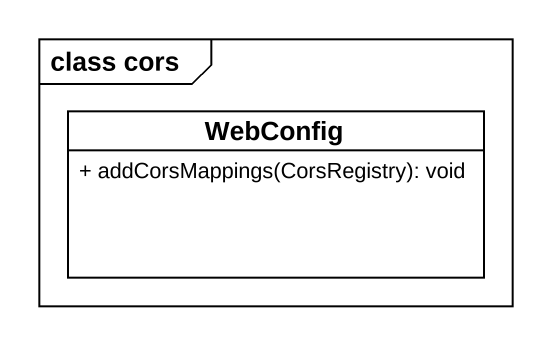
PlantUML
@startuml
mainframe class cors
hide circle
hide empty members
skinparam classAttributeIconSize 0
class WebConfig {
  + addCorsMappings(CorsRegistry): void
}
@enduml
